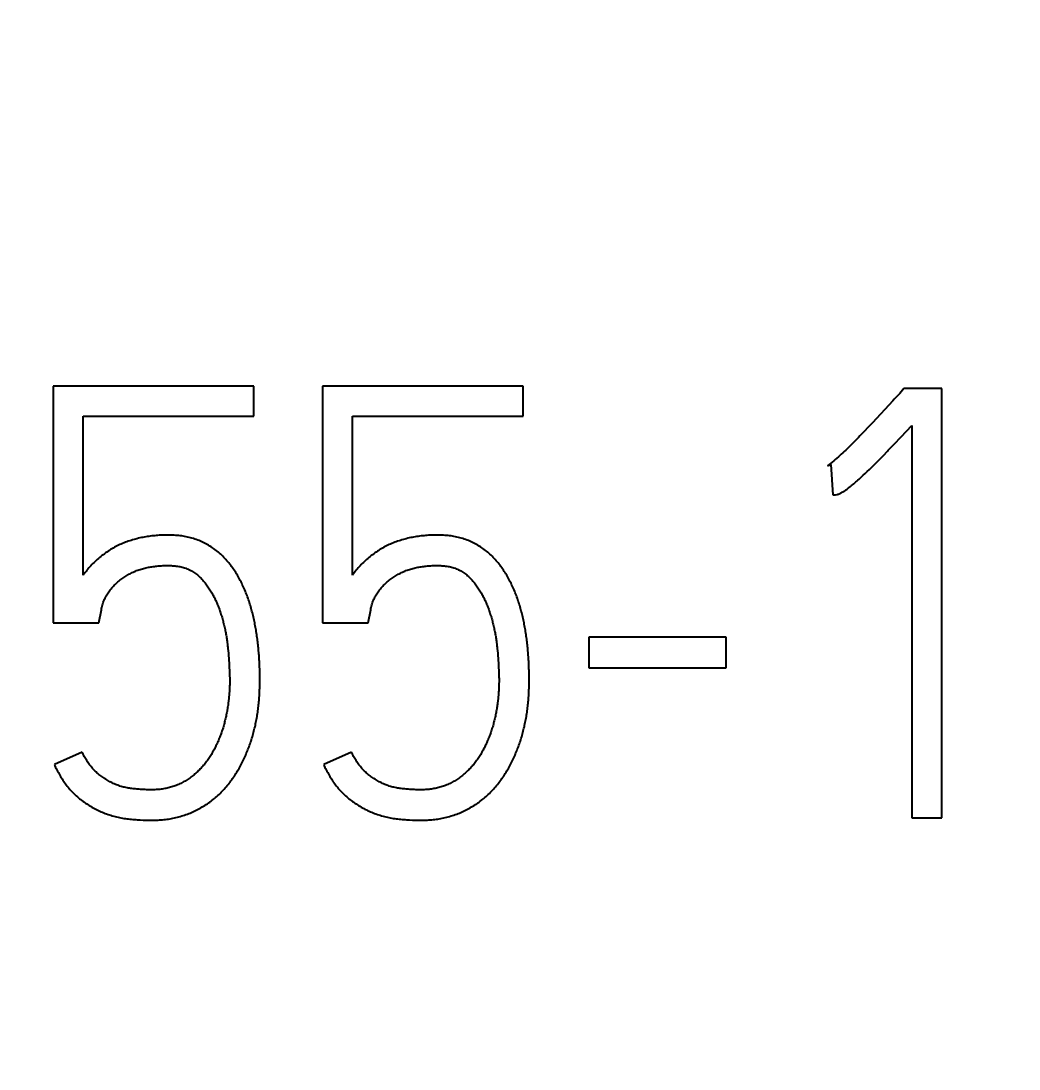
# Model space of a CAD drawing. Extents: x 0 to 420, y 0 to 297.
# Drawn here: x 130.362 to 134.068, y 169.757 to 173.647 of the extents above; entities that cross this region are included whole.
import ezdxf
from ezdxf.enums import TextEntityAlignment as Align

# ---------------------------------------------------------------- set-up
doc = ezdxf.new("R2010")
doc.units = 0
doc.header["$LTSCALE"] = 23.1
doc.layers.add('10100_DIM_FRONT', color=7, linetype='CONTINUOUS')
doc.layers.add('10500_FRONT_LABELING', color=7, linetype='CONTINUOUS')
doc.dimstyles.get("Standard").update_dxf_attribs({"dimtxt": 2.5, "dimasz": 2.5, "dimexe": 1.25, "dimexo": 0.625, "dimtad": 1, "dimcen": 2.5, "dimazin": 3, "dimtfac": 1, "dimtmove": 0, "dimatfit": 3})

# ---------------------------------------------------------------- blocks, each defined once
blk = doc.blocks.new('*D0')
at = {"layer": '10100_DIM_FRONT', "linetype": 'CONTINUOUS'}
for p, q in [((145.579763, 188.190376), (145.579763, 132.165384)), ((110.079763, 145.840376), (110.079763, 132.165384)), ((110.079763, 134.165384), (127.829763, 134.165384)), ((145.579763, 134.165384), (127.829763, 134.165384))]:
    blk.add_line(p, q, dxfattribs=at)
for points in [[(113.579763, 134.665384), (110.079763, 134.165384), (113.579763, 133.665384)], [(142.079763, 133.665384), (145.579763, 134.165384), (142.079763, 134.665384)]]:
    blk.add_solid(points, dxfattribs=at)
blk.add_text('35,5', height=3.5, dxfattribs=at).set_placement((123.999105, 135.040384), (133.499105, 135.040384), align=Align.FIT)
blk = doc.blocks.new('*D1')
at = {"layer": '10100_DIM_FRONT', "linetype": 'CONTINUOUS'}
for p, q in [((145.5798, 188.1904), (145.5798, 123.9566)), ((102.0798, 147.7414), (102.0798, 123.9566)), ((102.0798, 125.9566), (123.8298, 125.9566)), ((145.5798, 125.9566), (123.8298, 125.9566))]:
    blk.add_line(p, q, dxfattribs=at)
for points in [[(105.5798, 126.4566), (102.0798, 125.9566), (105.5798, 125.4566)], [(142.0798, 125.4566), (145.5798, 125.9566), (142.0798, 126.4566)]]:
    blk.add_solid(points, dxfattribs=at)
blk.add_text('43,5', height=3.5, dxfattribs=at).set_placement((119.7965, 126.8316), (129.5465, 126.8316), align=Align.FIT)

msp = doc.modelspace()

# ---------------------------------------------------------------- linework, layer by layer
at = {"layer": '10500_FRONT_LABELING', "color": 7, "linetype": 'CONTINUOUS'}
for p, q in [((130.4817, 172.2914), (130.4817, 171.4126)), ((131.2266, 172.2914), (130.4817, 172.2914)), ((131.2266, 172.1804), (131.2266, 172.2914)), ((131.4816, 172.2914), (131.4816, 171.4126)), ((132.2265, 172.2914), (131.4816, 172.2914)), ((132.2265, 172.1804), (132.2265, 172.2914)), ((133.6402, 172.2825), (133.6245, 172.2647)), ((133.7811, 172.2825), (133.6402, 172.2825)), ((133.7811, 170.6892), (133.7811, 172.2825)), ((133.5691, 172.2043), (133.5539, 172.1879)), ((130.5935, 171.5901), (130.5935, 172.1804)), ((130.5935, 172.1804), (131.2266, 172.1804)), ((131.5934, 171.5901), (131.5934, 172.1804)), ((131.5934, 172.1804), (132.2265, 172.1804)), ((133.5386, 172.1715), (133.5233, 172.1552)), ((133.5539, 172.1879), (133.5386, 172.1715)), ((133.508, 172.139), (133.4925, 172.1228)), ((133.5233, 172.1552), (133.508, 172.139)), ((133.6296, 172.1028), (133.6693, 172.1449)), ((133.6693, 172.1449), (133.6693, 170.6892)), ((133.4718, 172.1013), (133.4614, 172.0906)), ((133.6042, 172.076), (133.6296, 172.1028)), ((133.564, 172.0344), (133.5787, 172.0495)), ((133.5269, 171.997), (133.5381, 172.0082)), ((133.5381, 172.0082), (133.5492, 172.0194)), ((133.5492, 172.0194), (133.564, 172.0344)), ((133.3561, 171.9962), (133.3695, 172.0007)), ((133.3695, 172.0007), (133.3762, 171.8875)), ((133.4891, 171.9605), (133.4967, 171.9677)), ((133.4967, 171.9677), (133.5043, 171.975)), ((133.5043, 171.975), (133.5119, 171.9823)), ((133.5119, 171.9823), (133.5194, 171.9896)), ((133.5194, 171.9896), (133.5269, 171.997)), ((130.6517, 171.4126), (130.6606, 171.4614)), ((131.6516, 171.4126), (131.6605, 171.4614)), ((130.4817, 171.4126), (130.6517, 171.4126)), ((131.4816, 171.4126), (131.6516, 171.4126)), ((132.4703, 171.3593), (132.4703, 171.2462)), ((132.9803, 171.3593), (132.4703, 171.3593)), ((132.9803, 171.2462), (132.9803, 171.3593)), ((131.1305, 171.3176), (131.1313, 171.3087)), ((131.1313, 171.3087), (131.1321, 171.2998)), ((132.1304, 171.3176), (132.1312, 171.3087)), ((132.1312, 171.3087), (132.132, 171.2998)), ((131.1321, 171.2998), (131.1328, 171.2909)), ((131.1328, 171.2909), (131.1335, 171.2819)), ((131.1335, 171.2819), (131.1341, 171.273)), ((131.1341, 171.273), (131.1347, 171.2641)), ((132.132, 171.2998), (132.1327, 171.2909)), ((132.1327, 171.2909), (132.1334, 171.2819)), ((132.1334, 171.2819), (132.134, 171.273)), ((132.134, 171.273), (132.1346, 171.2641)), ((131.1347, 171.2641), (131.1352, 171.2551)), ((131.1352, 171.2551), (131.1357, 171.2462)), ((131.1357, 171.2462), (131.1362, 171.2372)), ((132.1346, 171.2641), (132.1351, 171.2551)), ((132.1351, 171.2551), (132.1356, 171.2462)), ((132.1356, 171.2462), (132.136, 171.2372)), ((132.4703, 171.2462), (132.9803, 171.2462)), ((131.249, 171.209), (131.2489, 171.2201)), ((132.2489, 171.209), (132.2488, 171.2201)), ((130.5891, 170.9333), (130.4862, 170.8867)), ((131.589, 170.9333), (131.4861, 170.8867)), ((130.805, 170.6817), (130.8161, 170.6811)), ((130.8161, 170.6811), (130.8271, 170.6807)), ((131.8049, 170.6817), (131.8159, 170.6811)), ((131.8159, 170.6811), (131.827, 170.6807)), ((133.6693, 170.6892), (133.7811, 170.6892))]:
    msp.add_line(p, q, dxfattribs=at)
for points in [[(133.6146, 172.2536), (133.6045, 172.2427), (133.5994, 172.2372), (133.5691, 172.2043)], [(133.6245, 172.2647), (133.6196, 172.2592), (133.6146, 172.2536)], [(133.4925, 172.1228), (133.477, 172.1067), (133.4718, 172.1013)], [(133.4614, 172.0906), (133.4509, 172.08), (133.4456, 172.0748), (133.4403, 172.0695), (133.435, 172.0643), (133.4297, 172.0591), (133.4243, 172.054), (133.4189, 172.0489), (133.4134, 172.0438), (133.4079, 172.0388), (133.4024, 172.0338), (133.3968, 172.0288), (133.3912, 172.0239), (133.3856, 172.0191), (133.3799, 172.0143), (133.3742, 172.0095), (133.3683, 172.0049), (133.3623, 172.0004), (133.3593, 171.9983), (133.3561, 171.9962)], [(133.5787, 172.0495), (133.5823, 172.0533), (133.6042, 172.076)], [(133.3762, 171.8875), (133.3789, 171.8876), (133.3816, 171.8878), (133.3842, 171.8882), (133.3868, 171.8886), (133.392, 171.8898), (133.3945, 171.8904), (133.3971, 171.8911), (133.3996, 171.8919), (133.4021, 171.8928), (133.4046, 171.8938), (133.407, 171.895), (133.4116, 171.8974), (133.4161, 171.9001), (133.4206, 171.903), (133.4249, 171.906), (133.4292, 171.9091), (133.4334, 171.9123), (133.4376, 171.9155), (133.4417, 171.9188), (133.4458, 171.9221), (133.4499, 171.9254), (133.4539, 171.9288), (133.4579, 171.9322), (133.4619, 171.9357), (133.4658, 171.9392), (133.4697, 171.9427), (133.4736, 171.9462), (133.4775, 171.9497), (133.4814, 171.9533), (133.4891, 171.9605)], [(131.2489, 171.2201), (131.2488, 171.2257), (131.2487, 171.2312), (131.2486, 171.2367), (131.2484, 171.2423), (131.2483, 171.2478), (131.248, 171.2533), (131.2478, 171.2588), (131.2476, 171.2644), (131.2473, 171.2699), (131.247, 171.2754), (131.2466, 171.2809), (131.2463, 171.2864), (131.2459, 171.2919), (131.2455, 171.2974), (131.245, 171.3029), (131.2446, 171.3084), (131.2441, 171.3139), (131.2435, 171.3194), (131.243, 171.3249), (131.2424, 171.3304), (131.2418, 171.3359), (131.2412, 171.3414), (131.2405, 171.3469), (131.2398, 171.3524), (131.2391, 171.3578), (131.2383, 171.3633), (131.2375, 171.3688), (131.2367, 171.3743), (131.2358, 171.3797), (131.2349, 171.3852), (131.234, 171.3907), (131.2331, 171.3961), (131.2321, 171.4016), (131.231, 171.407), (131.23, 171.4125), (131.2289, 171.4179), (131.2277, 171.4234), (131.2265, 171.4288), (131.2253, 171.4342), (131.224, 171.4397), (131.2227, 171.4451), (131.2213, 171.4505), (131.2199, 171.4559), (131.2185, 171.4613), (131.217, 171.4667), (131.2155, 171.472), (131.2139, 171.4774), (131.2122, 171.4827), (131.2106, 171.488), (131.2088, 171.4933), (131.2071, 171.4986), (131.2052, 171.5038), (131.2034, 171.5091), (131.2014, 171.5143), (131.1995, 171.5195), (131.1974, 171.5247), (131.1953, 171.5298), (131.1932, 171.5349), (131.191, 171.5401), (131.1887, 171.5451), (131.1864, 171.5502), (131.184, 171.5553), (131.1816, 171.5603), (131.1791, 171.5653), (131.1765, 171.5702), (131.1738, 171.5752), (131.1711, 171.5801), (131.1684, 171.5849), (131.1656, 171.5897), (131.1627, 171.5945), (131.1598, 171.5992), (131.1568, 171.6039), (131.1537, 171.6085), (131.1506, 171.6131), (131.1474, 171.6176), (131.1441, 171.6221), (131.1408, 171.6265), (131.1374, 171.6308), (131.134, 171.6351), (131.1305, 171.6394), (131.1269, 171.6436), (131.1232, 171.6477), (131.1194, 171.6518), (131.1156, 171.6558), (131.1117, 171.6598), (131.1077, 171.6636), (131.1036, 171.6674), (131.0994, 171.6712), (131.0952, 171.6749), (131.0908, 171.6785), (131.0864, 171.682), (131.082, 171.6853), (131.0774, 171.6886), (131.0728, 171.6918), (131.0682, 171.6949), (131.0635, 171.6979), (131.0587, 171.7008), (131.0539, 171.7036), (131.049, 171.7063), (131.0441, 171.7089), (131.0391, 171.7114), (131.034, 171.7137), (131.0289, 171.716), (131.0237, 171.7182), (131.0185, 171.7203), (131.0132, 171.7222), (131.0079, 171.724), (131.0025, 171.7257), (130.9971, 171.7273), (130.9917, 171.7288), (130.9863, 171.7301), (130.9809, 171.7314), (130.9754, 171.7325), (130.9699, 171.7335), (130.9644, 171.7345), (130.9589, 171.7353), (130.9534, 171.7361), (130.9478, 171.7367), (130.9422, 171.7373), (130.9366, 171.7377), (130.931, 171.7381), (130.9254, 171.7384), (130.9198, 171.7386), (130.9142, 171.7388), (130.9086, 171.7388), (130.903, 171.7388), (130.8974, 171.7387), (130.8919, 171.7386), (130.8863, 171.7384), (130.8807, 171.7381), (130.8752, 171.7378), (130.8696, 171.7374), (130.8641, 171.7369), (130.8586, 171.7364), (130.8531, 171.7359), (130.8475, 171.7353), (130.842, 171.7346), (130.8365, 171.7339), (130.831, 171.7331), (130.8256, 171.7322), (130.8201, 171.7312), (130.8146, 171.7302), (130.8092, 171.7291), (130.8037, 171.7279), (130.7983, 171.7266), (130.7928, 171.7253), (130.7874, 171.7239), (130.782, 171.7224), (130.7766, 171.7208), (130.7712, 171.7191), (130.7659, 171.7174), (130.7605, 171.7156), (130.7552, 171.7138), (130.75, 171.7118), (130.7448, 171.7098), (130.7396, 171.7077), (130.7345, 171.7055), (130.7294, 171.7032), (130.7244, 171.7008), (130.7194, 171.6984), (130.7145, 171.6958), (130.7096, 171.6932), (130.7047, 171.6904), (130.6999, 171.6876), (130.6951, 171.6848), (130.6904, 171.6818), (130.6857, 171.6788), (130.681, 171.6757), (130.6764, 171.6725), (130.6718, 171.6692), (130.6673, 171.6659), (130.6628, 171.6625), (130.6584, 171.659), (130.6541, 171.6555), (130.6498, 171.6518), (130.6456, 171.6482), (130.6415, 171.6444), (130.6374, 171.6406), (130.6334, 171.6368), (130.6294, 171.6328), (130.6256, 171.6289)], [(132.2488, 171.2201), (132.2487, 171.2257), (132.2486, 171.2312), (132.2485, 171.2367), (132.2483, 171.2423), (132.2481, 171.2478), (132.2479, 171.2533), (132.2477, 171.2588), (132.2475, 171.2644), (132.2472, 171.2699), (132.2469, 171.2754), (132.2465, 171.2809), (132.2462, 171.2864), (132.2458, 171.2919), (132.2454, 171.2974), (132.2449, 171.3029), (132.2445, 171.3084), (132.244, 171.3139), (132.2434, 171.3194), (132.2429, 171.3249), (132.2423, 171.3304), (132.2417, 171.3359), (132.241, 171.3414), (132.2404, 171.3469), (132.2397, 171.3524), (132.2389, 171.3578), (132.2382, 171.3633), (132.2374, 171.3688), (132.2366, 171.3743), (132.2357, 171.3797), (132.2348, 171.3852), (132.2339, 171.3907), (132.233, 171.3961), (132.232, 171.4016), (132.2309, 171.407), (132.2299, 171.4125), (132.2288, 171.4179), (132.2276, 171.4234), (132.2264, 171.4288), (132.2252, 171.4342), (132.2239, 171.4397), (132.2226, 171.4451), (132.2212, 171.4505), (132.2198, 171.4559), (132.2184, 171.4613), (132.2169, 171.4667), (132.2154, 171.472), (132.2138, 171.4774), (132.2121, 171.4827), (132.2105, 171.488), (132.2087, 171.4933), (132.207, 171.4986), (132.2051, 171.5038), (132.2033, 171.5091), (132.2013, 171.5143), (132.1993, 171.5195), (132.1973, 171.5247), (132.1952, 171.5298), (132.1931, 171.5349), (132.1909, 171.5401), (132.1886, 171.5451), (132.1863, 171.5502), (132.1839, 171.5553), (132.1815, 171.5603), (132.1789, 171.5653), (132.1764, 171.5702), (132.1737, 171.5752), (132.171, 171.5801), (132.1683, 171.5849), (132.1655, 171.5897), (132.1626, 171.5945), (132.1596, 171.5992), (132.1567, 171.6039), (132.1536, 171.6085), (132.1505, 171.6131), (132.1473, 171.6176), (132.144, 171.6221), (132.1407, 171.6265), (132.1373, 171.6308), (132.1339, 171.6351), (132.1304, 171.6394), (132.1268, 171.6436), (132.1231, 171.6477), (132.1193, 171.6518), (132.1155, 171.6558), (132.1116, 171.6598), (132.1076, 171.6636), (132.1035, 171.6674), (132.0993, 171.6712), (132.0951, 171.6749), (132.0907, 171.6785), (132.0863, 171.682), (132.0818, 171.6853), (132.0773, 171.6886), (132.0727, 171.6918), (132.0681, 171.6949), (132.0634, 171.6979), (132.0586, 171.7008), (132.0538, 171.7036), (132.0489, 171.7063), (132.044, 171.7089), (132.039, 171.7114), (132.0339, 171.7137), (132.0288, 171.716), (132.0236, 171.7182), (132.0184, 171.7203), (132.0131, 171.7222), (132.0078, 171.724), (132.0024, 171.7257), (131.997, 171.7273), (131.9916, 171.7288), (131.9862, 171.7301), (131.9808, 171.7314), (131.9753, 171.7325), (131.9698, 171.7335), (131.9643, 171.7345), (131.9588, 171.7353), (131.9533, 171.7361), (131.9477, 171.7367), (131.9421, 171.7373), (131.9365, 171.7377), (131.9309, 171.7381), (131.9253, 171.7384), (131.9197, 171.7386), (131.9141, 171.7388), (131.9085, 171.7388), (131.9029, 171.7388), (131.8973, 171.7387), (131.8917, 171.7386), (131.8862, 171.7384), (131.8806, 171.7381), (131.8751, 171.7378), (131.8695, 171.7374), (131.864, 171.7369), (131.8585, 171.7364), (131.8529, 171.7359), (131.8474, 171.7353), (131.8419, 171.7346), (131.8364, 171.7339), (131.8309, 171.7331), (131.8254, 171.7322), (131.82, 171.7312), (131.8145, 171.7302), (131.8091, 171.7291), (131.8036, 171.7279), (131.7982, 171.7266), (131.7927, 171.7253), (131.7873, 171.7239), (131.7819, 171.7224), (131.7765, 171.7208), (131.7711, 171.7191), (131.7657, 171.7174), (131.7604, 171.7156), (131.7551, 171.7138), (131.7499, 171.7118), (131.7447, 171.7098), (131.7395, 171.7077), (131.7344, 171.7055), (131.7293, 171.7032), (131.7243, 171.7008), (131.7193, 171.6984), (131.7144, 171.6958), (131.7095, 171.6932), (131.7046, 171.6904), (131.6998, 171.6876), (131.695, 171.6848), (131.6903, 171.6818), (131.6856, 171.6788), (131.6809, 171.6757), (131.6763, 171.6725), (131.6717, 171.6692), (131.6672, 171.6659), (131.6627, 171.6625), (131.6583, 171.659), (131.654, 171.6555), (131.6497, 171.6518), (131.6455, 171.6482), (131.6414, 171.6444), (131.6373, 171.6406), (131.6333, 171.6368), (131.6293, 171.6328), (131.6254, 171.6289)], [(130.6256, 171.6289), (130.6217, 171.6248), (130.618, 171.6207), (130.6143, 171.6166), (130.6106, 171.6123), (130.6071, 171.608), (130.6036, 171.6037), (130.6002, 171.5992), (130.5968, 171.5947), (130.5935, 171.5901)], [(130.6606, 171.4614), (130.6613, 171.466), (130.6622, 171.4705), (130.6635, 171.4749), (130.6648, 171.4792), (130.6662, 171.4836), (130.6676, 171.4879), (130.6691, 171.4923), (130.6707, 171.4965), (130.6725, 171.5008), (130.6744, 171.5049), (130.6764, 171.509), (130.6786, 171.513), (130.6809, 171.5169), (130.6833, 171.5207), (130.6858, 171.5244), (130.6884, 171.5281), (130.6911, 171.5318), (130.6939, 171.5354), (130.6967, 171.539), (130.6996, 171.5425), (130.7026, 171.5459), (130.7056, 171.5493), (130.7087, 171.5526), (130.7119, 171.5558), (130.7151, 171.559), (130.7185, 171.562), (130.7219, 171.565), (130.7253, 171.5679), (130.7289, 171.5708), (130.7325, 171.5735), (130.7362, 171.5762), (130.7399, 171.5788), (130.7437, 171.5813), (130.7475, 171.5838), (130.7514, 171.5862), (130.7552, 171.5886), (130.7591, 171.5908), (130.7631, 171.5931), (130.767, 171.5952), (130.771, 171.5973), (130.7751, 171.5993), (130.7791, 171.6012), (130.7832, 171.6031), (130.7874, 171.6049), (130.7915, 171.6066), (130.7958, 171.6083), (130.8, 171.6098), (130.8043, 171.6113), (130.8086, 171.6127), (130.813, 171.614), (130.8174, 171.6152), (130.8218, 171.6163), (130.8263, 171.6174), (130.8307, 171.6183), (130.8352, 171.6192), (130.8396, 171.62), (130.8441, 171.6208), (130.8486, 171.6214), (130.8531, 171.6221), (130.8575, 171.6226), (130.862, 171.6232), (130.8665, 171.6236), (130.871, 171.6241), (130.8755, 171.6245), (130.88, 171.6248), (130.8845, 171.6251), (130.889, 171.6253), (130.8935, 171.6255), (130.898, 171.6256), (130.9025, 171.6257), (130.9071, 171.6257), (130.9116, 171.6256), (130.9161, 171.6255), (130.9207, 171.6253), (130.9252, 171.6251), (130.9298, 171.6247), (130.9343, 171.6243), (130.9389, 171.6238), (130.9434, 171.6231), (130.9479, 171.6224), (130.9523, 171.6216), (130.9568, 171.6206), (130.9612, 171.6195), (130.9655, 171.6183), (130.9699, 171.617), (130.9742, 171.6155), (130.9784, 171.6139), (130.9827, 171.6121), (130.9868, 171.6102), (130.9909, 171.6082), (130.995, 171.6061), (130.9989, 171.6038), (131.0027, 171.6014), (131.0065, 171.5989), (131.0101, 171.5963), (131.0137, 171.5935), (131.0172, 171.5907), (131.0207, 171.5877), (131.024, 171.5846), (131.0273, 171.5815), (131.0306, 171.5783), (131.0337, 171.575), (131.0368, 171.5716), (131.0398, 171.5682), (131.0427, 171.5647), (131.0455, 171.5612), (131.0483, 171.5576), (131.051, 171.554), (131.0537, 171.5504), (131.0563, 171.5467), (131.0588, 171.543), (131.0613, 171.5392), (131.0638, 171.5354), (131.0662, 171.5316), (131.0686, 171.5277), (131.0709, 171.5238), (131.0731, 171.5199), (131.0754, 171.5159), (131.0775, 171.512), (131.0796, 171.5079), (131.0817, 171.5039), (131.0837, 171.4998), (131.0856, 171.4957), (131.0874, 171.4916), (131.0893, 171.4875), (131.091, 171.4833), (131.0927, 171.4792), (131.0944, 171.475), (131.096, 171.4708), (131.0976, 171.4666), (131.0991, 171.4624), (131.1006, 171.4581), (131.102, 171.4539), (131.1034, 171.4496), (131.1048, 171.4453), (131.1061, 171.4411), (131.1074, 171.4368), (131.1087, 171.4325), (131.1099, 171.4281), (131.1111, 171.4238), (131.1123, 171.4195), (131.1134, 171.4151), (131.1145, 171.4108), (131.1156, 171.4064), (131.1167, 171.402), (131.1177, 171.3976), (131.1187, 171.3932), (131.1197, 171.3888), (131.1206, 171.3844), (131.1215, 171.38), (131.1223, 171.3755), (131.1231, 171.3711), (131.1239, 171.3666), (131.1247, 171.3622), (131.1254, 171.3577), (131.1261, 171.3533), (131.1267, 171.3488), (131.1273, 171.3444), (131.1279, 171.3399), (131.1285, 171.3355), (131.129, 171.331), (131.1295, 171.3266), (131.13, 171.3221), (131.1305, 171.3176)], [(131.6254, 171.6289), (131.6216, 171.6248), (131.6179, 171.6207), (131.6142, 171.6166), (131.6105, 171.6123), (131.607, 171.608), (131.6035, 171.6037), (131.6, 171.5992), (131.5967, 171.5947), (131.5934, 171.5901)], [(131.6605, 171.4614), (131.6611, 171.466), (131.6621, 171.4705), (131.6633, 171.4749), (131.6647, 171.4792), (131.6661, 171.4836), (131.6675, 171.4879), (131.669, 171.4923), (131.6706, 171.4965), (131.6724, 171.5008), (131.6743, 171.5049), (131.6763, 171.509), (131.6785, 171.513), (131.6808, 171.5169), (131.6832, 171.5207), (131.6857, 171.5244), (131.6883, 171.5281), (131.691, 171.5318), (131.6938, 171.5354), (131.6966, 171.539), (131.6995, 171.5425), (131.7025, 171.5459), (131.7055, 171.5493), (131.7086, 171.5526), (131.7118, 171.5558), (131.715, 171.559), (131.7184, 171.562), (131.7218, 171.565), (131.7252, 171.5679), (131.7288, 171.5708), (131.7324, 171.5735), (131.7361, 171.5762), (131.7398, 171.5788), (131.7436, 171.5813), (131.7474, 171.5838), (131.7513, 171.5862), (131.7551, 171.5886), (131.759, 171.5908), (131.763, 171.5931), (131.7669, 171.5952), (131.7709, 171.5973), (131.775, 171.5993), (131.779, 171.6012), (131.7831, 171.6031), (131.7873, 171.6049), (131.7914, 171.6066), (131.7957, 171.6083), (131.7999, 171.6098), (131.8042, 171.6113), (131.8085, 171.6127), (131.8129, 171.614), (131.8173, 171.6152), (131.8217, 171.6163), (131.8262, 171.6174), (131.8306, 171.6183), (131.8351, 171.6192), (131.8395, 171.62), (131.844, 171.6208), (131.8485, 171.6214), (131.8529, 171.6221), (131.8574, 171.6226), (131.8619, 171.6232), (131.8664, 171.6236), (131.8709, 171.6241), (131.8754, 171.6245), (131.8799, 171.6248), (131.8844, 171.6251), (131.8889, 171.6253), (131.8934, 171.6255), (131.8979, 171.6256), (131.9024, 171.6257), (131.907, 171.6257), (131.9115, 171.6256), (131.916, 171.6255), (131.9206, 171.6253), (131.9251, 171.6251), (131.9297, 171.6247), (131.9342, 171.6243), (131.9388, 171.6238), (131.9433, 171.6231), (131.9478, 171.6224), (131.9522, 171.6216), (131.9567, 171.6206), (131.9611, 171.6195), (131.9654, 171.6183), (131.9698, 171.617), (131.9741, 171.6155), (131.9783, 171.6139), (131.9825, 171.6121), (131.9867, 171.6102), (131.9908, 171.6082), (131.9948, 171.6061), (131.9988, 171.6038), (132.0026, 171.6014), (132.0064, 171.5989), (132.01, 171.5963), (132.0136, 171.5935), (132.0171, 171.5907), (132.0206, 171.5877), (132.0239, 171.5846), (132.0272, 171.5815), (132.0305, 171.5783), (132.0336, 171.575), (132.0367, 171.5716), (132.0396, 171.5682), (132.0426, 171.5647), (132.0454, 171.5612), (132.0482, 171.5576), (132.0509, 171.554), (132.0536, 171.5504), (132.0562, 171.5467), (132.0587, 171.543), (132.0612, 171.5392), (132.0637, 171.5354), (132.0661, 171.5316), (132.0684, 171.5277), (132.0708, 171.5238), (132.073, 171.5199), (132.0752, 171.5159), (132.0774, 171.512), (132.0795, 171.5079), (132.0816, 171.5039), (132.0835, 171.4998), (132.0855, 171.4957), (132.0873, 171.4916), (132.0891, 171.4875), (132.0909, 171.4833), (132.0926, 171.4792), (132.0943, 171.475), (132.0959, 171.4708), (132.0975, 171.4666), (132.099, 171.4624), (132.1005, 171.4581), (132.1019, 171.4539), (132.1033, 171.4496), (132.1047, 171.4453), (132.106, 171.4411), (132.1073, 171.4368), (132.1086, 171.4325), (132.1098, 171.4281), (132.111, 171.4238), (132.1122, 171.4195), (132.1133, 171.4151), (132.1144, 171.4108), (132.1155, 171.4064), (132.1166, 171.402), (132.1176, 171.3976), (132.1186, 171.3932), (132.1195, 171.3888), (132.1205, 171.3844), (132.1214, 171.38), (132.1222, 171.3755), (132.123, 171.3711), (132.1238, 171.3666), (132.1246, 171.3622), (132.1253, 171.3577), (132.126, 171.3533), (132.1266, 171.3488), (132.1272, 171.3444), (132.1278, 171.3399), (132.1284, 171.3355), (132.1289, 171.331), (132.1294, 171.3266), (132.1299, 171.3221), (132.1304, 171.3176)], [(131.1362, 171.2372), (131.1365, 171.2283), (131.1367, 171.2238), (131.1368, 171.2194), (131.1369, 171.2149), (131.137, 171.2104), (131.1371, 171.2059), (131.1371, 171.2015), (131.1371, 171.197), (131.1371, 171.1925), (131.137, 171.188), (131.137, 171.1835), (131.1368, 171.1791), (131.1367, 171.1746), (131.1365, 171.1701), (131.1363, 171.1656), (131.1361, 171.1611)], [(132.136, 171.2372), (132.1364, 171.2283), (132.1366, 171.2238), (132.1367, 171.2194), (132.1368, 171.2149), (132.1369, 171.2104), (132.137, 171.2059), (132.137, 171.2015), (132.137, 171.197), (132.137, 171.1925), (132.1369, 171.188), (132.1368, 171.1835), (132.1367, 171.1791), (132.1366, 171.1746), (132.1364, 171.1701), (132.1362, 171.1656), (132.136, 171.1611)], [(131.2456, 171.1203), (131.2461, 171.1258), (131.2465, 171.1313), (131.2469, 171.1368), (131.2472, 171.1424), (131.2476, 171.1479), (131.2478, 171.1535), (131.2481, 171.1591), (131.2483, 171.1646), (131.2485, 171.1702), (131.2486, 171.1757), (131.2488, 171.1813), (131.2489, 171.1868), (131.2489, 171.1924), (131.249, 171.198), (131.249, 171.209)], [(132.2455, 171.1203), (132.246, 171.1258), (132.2464, 171.1313), (132.2468, 171.1368), (132.2471, 171.1424), (132.2474, 171.1479), (132.2477, 171.1535), (132.248, 171.1591), (132.2482, 171.1646), (132.2484, 171.1702), (132.2485, 171.1757), (132.2486, 171.1813), (132.2487, 171.1868), (132.2488, 171.1924), (132.2489, 171.198), (132.2489, 171.209)], [(131.1361, 171.1611), (131.1358, 171.1566), (131.1355, 171.1521), (131.1352, 171.1476), (131.1349, 171.1431), (131.1345, 171.1387), (131.134, 171.1342), (131.1336, 171.1297), (131.1331, 171.1252), (131.1325, 171.1207), (131.132, 171.1162), (131.1314, 171.1117), (131.1308, 171.1072), (131.1301, 171.1027), (131.1294, 171.0983), (131.1287, 171.0938), (131.1279, 171.0894), (131.1271, 171.0849), (131.1263, 171.0805), (131.1254, 171.0761), (131.1245, 171.0716), (131.1236, 171.0672), (131.1226, 171.0628), (131.1216, 171.0585), (131.1206, 171.0541), (131.1195, 171.0497), (131.1184, 171.0453), (131.1172, 171.041), (131.1161, 171.0367), (131.1149, 171.0323), (131.1136, 171.028), (131.1123, 171.0237), (131.111, 171.0194), (131.1096, 171.0151), (131.1082, 171.0108), (131.1068, 171.0065), (131.1053, 171.0023), (131.1038, 170.998), (131.1022, 170.9938), (131.1006, 170.9895), (131.099, 170.9853), (131.0973, 170.9811), (131.0955, 170.9769), (131.0937, 170.9728), (131.0919, 170.9686), (131.09, 170.9645), (131.0881, 170.9604), (131.0862, 170.9563), (131.0842, 170.9522), (131.0822, 170.9482), (131.0801, 170.9442), (131.0779, 170.9402), (131.0758, 170.9363), (131.0736, 170.9324), (131.0713, 170.9285), (131.069, 170.9246), (131.0666, 170.9208), (131.0642, 170.917), (131.0618, 170.9132), (131.0593, 170.9095), (131.0567, 170.9058), (131.0541, 170.9021), (131.0514, 170.8984), (131.0487, 170.8948), (131.0459, 170.8913), (131.043, 170.8877), (131.0401, 170.8842), (131.0371, 170.8808), (131.0341, 170.8774), (131.031, 170.874), (131.0279, 170.8708), (131.0247, 170.8675), (131.0215, 170.8644), (131.0182, 170.8612), (131.0149, 170.8582), (131.0115, 170.8552), (131.0081, 170.8522), (131.0046, 170.8493), (131.0011, 170.8465), (130.9976, 170.8437), (130.994, 170.841), (130.9903, 170.8383), (130.9866, 170.8357), (130.9829, 170.8332), (130.9791, 170.8307), (130.9752, 170.8283), (130.9713, 170.8259), (130.9674, 170.8236), (130.9634, 170.8214), (130.9594, 170.8193), (130.9553, 170.8173), (130.9513, 170.8153), (130.9472, 170.8134), (130.943, 170.8116), (130.9389, 170.8099), (130.9347, 170.8083), (130.9305, 170.8068), (130.9262, 170.8053), (130.922, 170.804), (130.9176, 170.8027), (130.9133, 170.8015), (130.9089, 170.8004), (130.9045, 170.7994), (130.9001, 170.7984), (130.8957, 170.7976), (130.8912, 170.7968), (130.8867, 170.7961), (130.8821, 170.7956), (130.8776, 170.795), (130.8731, 170.7946), (130.8685, 170.7942), (130.864, 170.794), (130.8595, 170.7937), (130.855, 170.7936), (130.8505, 170.7935), (130.846, 170.7934), (130.8415, 170.7935), (130.8369, 170.7935), (130.8324, 170.7936), (130.8279, 170.7938), (130.8234, 170.7939), (130.8189, 170.7941), (130.8144, 170.7944), (130.8099, 170.7946), (130.8054, 170.7949), (130.8009, 170.7952), (130.7964, 170.7956), (130.7919, 170.7959), (130.7874, 170.7964), (130.7829, 170.7968), (130.7784, 170.7973), (130.7739, 170.7979), (130.7694, 170.7985), (130.7649, 170.7991), (130.7604, 170.7999), (130.756, 170.8007), (130.7515, 170.8016), (130.7471, 170.8026), (130.7427, 170.8037), (130.7383, 170.8049), (130.734, 170.8061), (130.7297, 170.8074), (130.7255, 170.8089), (130.7212, 170.8104), (130.717, 170.812), (130.7128, 170.8136), (130.7087, 170.8154), (130.7046, 170.8172), (130.7005, 170.8191), (130.6964, 170.8211), (130.6924, 170.8232), (130.6884, 170.8253), (130.6845, 170.8276), (130.6806, 170.8299), (130.6767, 170.8323), (130.6729, 170.8347), (130.6692, 170.8372), (130.6655, 170.8398), (130.6618, 170.8425), (130.6582, 170.8452), (130.6547, 170.8479), (130.6511, 170.8507), (130.6477, 170.8536), (130.6443, 170.8566), (130.641, 170.8596), (130.6377, 170.8627), (130.6345, 170.8659), (130.6314, 170.8691), (130.6283, 170.8725), (130.6253, 170.8759), (130.6224, 170.8794), (130.6195, 170.883), (130.6168, 170.8866), (130.6141, 170.8902), (130.6115, 170.8939), (130.609, 170.8977), (130.6065, 170.9015), (130.6041, 170.9054), (130.6018, 170.9092), (130.5996, 170.9132), (130.5974, 170.9171), (130.5952, 170.9211), (130.5931, 170.9251), (130.5911, 170.9292), (130.5891, 170.9333)], [(132.136, 171.1611), (132.1357, 171.1566), (132.1354, 171.1521), (132.1351, 171.1476), (132.1347, 171.1431), (132.1344, 171.1387), (132.1339, 171.1342), (132.1335, 171.1297), (132.133, 171.1252), (132.1324, 171.1207), (132.1319, 171.1162), (132.1313, 171.1117), (132.1306, 171.1072), (132.13, 171.1027), (132.1293, 171.0983), (132.1285, 171.0938), (132.1278, 171.0894), (132.127, 171.0849), (132.1262, 171.0805), (132.1253, 171.0761), (132.1244, 171.0716), (132.1235, 171.0672), (132.1225, 171.0628), (132.1215, 171.0585), (132.1205, 171.0541), (132.1194, 171.0497), (132.1183, 171.0453), (132.1171, 171.041), (132.116, 171.0367), (132.1147, 171.0323), (132.1135, 171.028), (132.1122, 171.0237), (132.1109, 171.0194), (132.1095, 171.0151), (132.1081, 171.0108), (132.1067, 171.0065), (132.1052, 171.0023), (132.1037, 170.998), (132.1021, 170.9938), (132.1005, 170.9895), (132.0988, 170.9853), (132.0971, 170.9811), (132.0954, 170.9769), (132.0936, 170.9728), (132.0918, 170.9686), (132.0899, 170.9645), (132.088, 170.9604), (132.0861, 170.9563), (132.0841, 170.9522), (132.082, 170.9482), (132.08, 170.9442), (132.0778, 170.9402), (132.0757, 170.9363), (132.0735, 170.9324), (132.0712, 170.9285), (132.0689, 170.9246), (132.0665, 170.9208), (132.0641, 170.917), (132.0617, 170.9132), (132.0592, 170.9095), (132.0566, 170.9058), (132.054, 170.9021), (132.0513, 170.8984), (132.0486, 170.8948), (132.0458, 170.8913), (132.0429, 170.8877), (132.04, 170.8842), (132.037, 170.8808), (132.034, 170.8774), (132.0309, 170.874), (132.0278, 170.8708), (132.0246, 170.8675), (132.0214, 170.8644), (132.0181, 170.8612), (132.0148, 170.8582), (132.0114, 170.8552), (132.008, 170.8522), (132.0045, 170.8493), (132.001, 170.8465), (131.9975, 170.8437), (131.9939, 170.841), (131.9902, 170.8383), (131.9865, 170.8357), (131.9828, 170.8332), (131.979, 170.8307), (131.9751, 170.8283), (131.9712, 170.8259), (131.9673, 170.8236), (131.9633, 170.8214), (131.9593, 170.8193), (131.9552, 170.8173), (131.9512, 170.8153), (131.9471, 170.8134), (131.9429, 170.8116), (131.9388, 170.8099), (131.9346, 170.8083), (131.9304, 170.8068), (131.9261, 170.8053), (131.9218, 170.804), (131.9175, 170.8027), (131.9132, 170.8015), (131.9088, 170.8004), (131.9044, 170.7994), (131.9, 170.7984), (131.8955, 170.7976), (131.8911, 170.7968), (131.8865, 170.7961), (131.882, 170.7956), (131.8775, 170.795), (131.873, 170.7946), (131.8684, 170.7942), (131.8639, 170.794), (131.8594, 170.7937), (131.8549, 170.7936), (131.8504, 170.7935), (131.8459, 170.7934), (131.8413, 170.7935), (131.8368, 170.7935), (131.8323, 170.7936), (131.8278, 170.7938), (131.8233, 170.7939), (131.8188, 170.7941), (131.8143, 170.7944), (131.8098, 170.7946), (131.8053, 170.7949), (131.8008, 170.7952), (131.7963, 170.7956), (131.7918, 170.7959), (131.7873, 170.7964), (131.7828, 170.7968), (131.7783, 170.7973), (131.7738, 170.7979), (131.7693, 170.7985), (131.7648, 170.7991), (131.7603, 170.7999), (131.7559, 170.8007), (131.7514, 170.8016), (131.747, 170.8026), (131.7426, 170.8037), (131.7382, 170.8049), (131.7339, 170.8061), (131.7296, 170.8074), (131.7253, 170.8089), (131.7211, 170.8104), (131.7169, 170.812), (131.7127, 170.8136), (131.7086, 170.8154), (131.7045, 170.8172), (131.7004, 170.8191), (131.6963, 170.8211), (131.6923, 170.8232), (131.6883, 170.8253), (131.6844, 170.8276), (131.6805, 170.8299), (131.6766, 170.8323), (131.6728, 170.8347), (131.669, 170.8372), (131.6653, 170.8398), (131.6617, 170.8425), (131.6581, 170.8452), (131.6545, 170.8479), (131.651, 170.8507), (131.6476, 170.8536), (131.6442, 170.8566), (131.6409, 170.8596), (131.6376, 170.8627), (131.6344, 170.8659), (131.6313, 170.8691), (131.6282, 170.8725), (131.6252, 170.8759), (131.6223, 170.8794), (131.6194, 170.883), (131.6167, 170.8866), (131.614, 170.8902), (131.6114, 170.8939), (131.6089, 170.8977), (131.6064, 170.9015), (131.604, 170.9054), (131.6017, 170.9092), (131.5995, 170.9132), (131.5973, 170.9171), (131.5951, 170.9211), (131.593, 170.9251), (131.591, 170.9292), (131.589, 170.9333)], [(130.8271, 170.6807), (130.8327, 170.6805), (130.8382, 170.6804), (130.8437, 170.6803), (130.8493, 170.6803), (130.8548, 170.6803), (130.8603, 170.6805), (130.8659, 170.6806), (130.8714, 170.6809), (130.8769, 170.6813), (130.8824, 170.6817), (130.8879, 170.6822), (130.8934, 170.6827), (130.899, 170.6834), (130.9045, 170.6841), (130.91, 170.6849), (130.9155, 170.6858), (130.921, 170.6868), (130.9265, 170.6879), (130.932, 170.6891), (130.9374, 170.6903), (130.9429, 170.6916), (130.9483, 170.693), (130.9537, 170.6945), (130.959, 170.6961), (130.9643, 170.6977), (130.9696, 170.6995), (130.9748, 170.7013), (130.9801, 170.7032), (130.9852, 170.7052), (130.9904, 170.7072), (130.9955, 170.7094), (131.0006, 170.7116), (131.0056, 170.7139), (131.0107, 170.7163), (131.0156, 170.7188), (131.0206, 170.7213), (131.0255, 170.7239), (131.0304, 170.7267), (131.0352, 170.7295), (131.04, 170.7323), (131.0448, 170.7353), (131.0495, 170.7384), (131.0542, 170.7415), (131.0588, 170.7446), (131.0633, 170.7479), (131.0677, 170.7512), (131.0722, 170.7546), (131.0765, 170.758), (131.0808, 170.7615), (131.085, 170.7651), (131.0892, 170.7688), (131.0933, 170.7725), (131.0974, 170.7763), (131.1014, 170.7801), (131.1053, 170.784), (131.1092, 170.788), (131.113, 170.792), (131.1168, 170.7961), (131.1205, 170.8003), (131.1242, 170.8045), (131.1278, 170.8088), (131.1313, 170.8131), (131.1348, 170.8175), (131.1383, 170.8219), (131.1416, 170.8264), (131.1449, 170.8309), (131.1481, 170.8354), (131.1513, 170.8399), (131.1544, 170.8445), (131.1574, 170.8492), (131.1604, 170.8538), (131.1634, 170.8585), (131.1662, 170.8633), (131.169, 170.868), (131.1718, 170.8728), (131.1745, 170.8776), (131.1771, 170.8825), (131.1797, 170.8874), (131.1823, 170.8923), (131.1848, 170.8972), (131.1872, 170.9022), (131.1896, 170.9072), (131.192, 170.9122), (131.1943, 170.9173), (131.1965, 170.9224), (131.1987, 170.9275), (131.2008, 170.9326), (131.203, 170.9378), (131.205, 170.943), (131.207, 170.9482), (131.209, 170.9534), (131.2109, 170.9586), (131.2127, 170.9639), (131.2145, 170.9691), (131.2163, 170.9744), (131.218, 170.9797), (131.2197, 170.985), (131.2213, 170.9903), (131.2228, 170.9956), (131.2243, 171.0009), (131.2258, 171.0062), (131.2272, 171.0116), (131.2285, 171.0169), (131.2298, 171.0223), (131.2311, 171.0276), (131.2323, 171.033), (131.2335, 171.0384), (131.2346, 171.0438), (131.2357, 171.0492), (131.2367, 171.0546), (131.2377, 171.06), (131.2386, 171.0655), (131.2395, 171.0709), (131.2404, 171.0764), (131.2412, 171.0818), (131.2419, 171.0873), (131.2426, 171.0928), (131.2433, 171.0982), (131.244, 171.1037), (131.2445, 171.1092), (131.2451, 171.1147), (131.2456, 171.1203)], [(131.827, 170.6807), (131.8326, 170.6805), (131.8381, 170.6804), (131.8436, 170.6803), (131.8492, 170.6803), (131.8547, 170.6803), (131.8602, 170.6805), (131.8657, 170.6806), (131.8713, 170.6809), (131.8768, 170.6813), (131.8823, 170.6817), (131.8878, 170.6822), (131.8933, 170.6827), (131.8988, 170.6834), (131.9044, 170.6841), (131.9099, 170.6849), (131.9154, 170.6858), (131.9209, 170.6868), (131.9264, 170.6879), (131.9318, 170.6891), (131.9373, 170.6903), (131.9428, 170.6916), (131.9482, 170.693), (131.9536, 170.6945), (131.9589, 170.6961), (131.9642, 170.6977), (131.9695, 170.6995), (131.9747, 170.7013), (131.98, 170.7032), (131.9851, 170.7052), (131.9903, 170.7072), (131.9954, 170.7094), (132.0005, 170.7116), (132.0055, 170.7139), (132.0105, 170.7163), (132.0155, 170.7188), (132.0205, 170.7213), (132.0254, 170.7239), (132.0303, 170.7267), (132.0351, 170.7295), (132.0399, 170.7323), (132.0447, 170.7353), (132.0494, 170.7384), (132.0541, 170.7415), (132.0586, 170.7446), (132.0632, 170.7479), (132.0676, 170.7512), (132.072, 170.7546), (132.0764, 170.758), (132.0807, 170.7615), (132.0849, 170.7651), (132.0891, 170.7688), (132.0932, 170.7725), (132.0972, 170.7763), (132.1012, 170.7801), (132.1052, 170.784), (132.1091, 170.788), (132.1129, 170.792), (132.1167, 170.7961), (132.1204, 170.8003), (132.1241, 170.8045), (132.1277, 170.8088), (132.1312, 170.8131), (132.1347, 170.8175), (132.1381, 170.8219), (132.1415, 170.8264), (132.1448, 170.8309), (132.148, 170.8354), (132.1512, 170.8399), (132.1543, 170.8445), (132.1573, 170.8492), (132.1603, 170.8538), (132.1632, 170.8585), (132.1661, 170.8633), (132.1689, 170.868), (132.1717, 170.8728), (132.1744, 170.8776), (132.177, 170.8825), (132.1796, 170.8874), (132.1822, 170.8923), (132.1847, 170.8972), (132.1871, 170.9022), (132.1895, 170.9072), (132.1918, 170.9122), (132.1941, 170.9173), (132.1964, 170.9224), (132.1986, 170.9275), (132.2007, 170.9326), (132.2028, 170.9378), (132.2049, 170.943), (132.2069, 170.9482), (132.2089, 170.9534), (132.2108, 170.9586), (132.2126, 170.9639), (132.2144, 170.9691), (132.2162, 170.9744), (132.2179, 170.9797), (132.2195, 170.985), (132.2211, 170.9903), (132.2227, 170.9956), (132.2242, 171.0009), (132.2257, 171.0062), (132.2271, 171.0116), (132.2284, 171.0169), (132.2297, 171.0223), (132.231, 171.0276), (132.2322, 171.033), (132.2334, 171.0384), (132.2345, 171.0438), (132.2356, 171.0492), (132.2366, 171.0546), (132.2376, 171.06), (132.2385, 171.0655), (132.2394, 171.0709), (132.2403, 171.0764), (132.2411, 171.0818), (132.2418, 171.0873), (132.2425, 171.0928), (132.2432, 171.0982), (132.2438, 171.1037), (132.2444, 171.1092), (132.245, 171.1147), (132.2455, 171.1203)], [(130.4862, 170.8867), (130.4885, 170.8817), (130.4909, 170.8767), (130.4934, 170.8718), (130.4958, 170.8669), (130.4984, 170.8621), (130.501, 170.8573), (130.5036, 170.8525), (130.5063, 170.8478), (130.5091, 170.8431), (130.5119, 170.8384), (130.5148, 170.8338), (130.5177, 170.8292), (130.5208, 170.8247), (130.5238, 170.8203), (130.527, 170.8158), (130.5303, 170.8115), (130.5336, 170.8072), (130.537, 170.8029), (130.5405, 170.7987), (130.5441, 170.7946), (130.5477, 170.7905), (130.5515, 170.7865), (130.5554, 170.7826), (130.5593, 170.7787), (130.5633, 170.7749), (130.5674, 170.7711), (130.5716, 170.7675), (130.5758, 170.7639), (130.58, 170.7604), (130.5843, 170.757), (130.5887, 170.7536), (130.5931, 170.7504), (130.5976, 170.7472), (130.6021, 170.744), (130.6066, 170.741), (130.6112, 170.738), (130.6158, 170.735), (130.6204, 170.7321), (130.6251, 170.7293), (130.6299, 170.7266), (130.6347, 170.724), (130.6396, 170.7214), (130.6445, 170.7189), (130.6494, 170.7165), (130.6545, 170.7142), (130.6595, 170.712), (130.6647, 170.7099), (130.6698, 170.7078), (130.675, 170.7059), (130.6802, 170.704), (130.6855, 170.7022), (130.6907, 170.7005), (130.696, 170.6988), (130.7013, 170.6973), (130.7066, 170.6958), (130.7119, 170.6943), (130.7172, 170.693), (130.7226, 170.6917), (130.728, 170.6905), (130.7334, 170.6893), (130.7388, 170.6883), (130.7442, 170.6873), (130.7497, 170.6865), (130.7552, 170.6857), (130.7607, 170.685), (130.7662, 170.6844), (130.7717, 170.6839), (130.7773, 170.6834), (130.7828, 170.683), (130.7884, 170.6826), (130.7939, 170.6823), (130.805, 170.6817)], [(131.4861, 170.8867), (131.4884, 170.8817), (131.4908, 170.8767), (131.4932, 170.8718), (131.4957, 170.8669), (131.4983, 170.8621), (131.5009, 170.8573), (131.5035, 170.8525), (131.5062, 170.8478), (131.509, 170.8431), (131.5118, 170.8384), (131.5147, 170.8338), (131.5176, 170.8292), (131.5206, 170.8247), (131.5237, 170.8203), (131.5269, 170.8158), (131.5301, 170.8115), (131.5335, 170.8072), (131.5369, 170.8029), (131.5404, 170.7987), (131.544, 170.7946), (131.5476, 170.7905), (131.5514, 170.7865), (131.5553, 170.7826), (131.5592, 170.7787), (131.5632, 170.7749), (131.5673, 170.7711), (131.5715, 170.7675), (131.5757, 170.7639), (131.5799, 170.7604), (131.5842, 170.757), (131.5886, 170.7536), (131.593, 170.7504), (131.5975, 170.7472), (131.6019, 170.744), (131.6065, 170.741), (131.611, 170.738), (131.6157, 170.735), (131.6203, 170.7321), (131.625, 170.7293), (131.6298, 170.7266), (131.6346, 170.724), (131.6394, 170.7214), (131.6444, 170.7189), (131.6493, 170.7165), (131.6544, 170.7142), (131.6594, 170.712), (131.6646, 170.7099), (131.6697, 170.7078), (131.6749, 170.7059), (131.6801, 170.704), (131.6854, 170.7022), (131.6906, 170.7005), (131.6959, 170.6988), (131.7012, 170.6973), (131.7065, 170.6958), (131.7118, 170.6943), (131.7171, 170.693), (131.7225, 170.6917), (131.7279, 170.6905), (131.7333, 170.6893), (131.7387, 170.6883), (131.7441, 170.6873), (131.7496, 170.6865), (131.755, 170.6857), (131.7605, 170.685), (131.7661, 170.6844), (131.7716, 170.6839), (131.7772, 170.6834), (131.7827, 170.683), (131.7882, 170.6826), (131.7938, 170.6823), (131.8049, 170.6817)]]:
    msp.add_lwpolyline(points, dxfattribs=at)

# ---------------------------------------------------------------- dimensions: what is measured, and where the dimension line sits
at = {"layer": '10100_DIM_FRONT', "linetype": 'CONTINUOUS'}
for base, p1, picture, middle in [((145.5798, 125.9566), (102.0798, 147.7414), '*D1', (124.6715, 128.5816)), ((145.5798, 134.1654), (110.0798, 145.8404), '*D0', (128.7491, 136.7904))]:
    dim = msp.add_linear_dim(base=base, p1=p1, p2=(145.5798, 188.1904), dimstyle='Standard', dxfattribs=at)
    dim.commit()
    dim.dimension.update_dxf_attribs({"geometry": picture, "text_midpoint": middle, "dimtype": 128})

doc.saveas('drawing.dxf')
